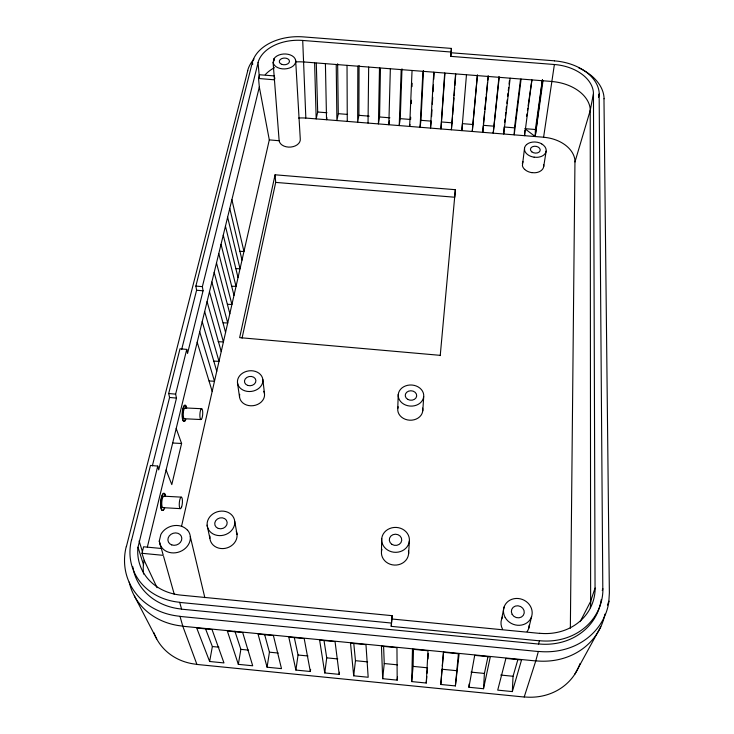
<?xml version="1.0" encoding="UTF-8"?>
<svg xmlns="http://www.w3.org/2000/svg" width="734" height="734" viewBox="0 0 734 734"><rect width="100%" height="100%" fill="white"/><g stroke="black" fill="none" stroke-linecap="round" stroke-linejoin="round"><path stroke-width="1.1" d="M357.843 66.207L357.651 122.229L358.908 115.321L359.054 65.445M368.037 123.064L368.67 67.051M570.355 628.249L574.951 161.948L590.219 110.522L593.457 93.576A39.746 26.534 7 0 0 554.39 64.509L450.759 56.362L451.428 48.416L303.481 36.902A45.095 29.883 -1.8 0 0 252.386 62.307L195.868 286.077L196.584 290.233L181.637 349.558M379.506 67.904L378.423 123.899L379.561 116.981L380.478 68.271M381.451 551.39L381.698 538.49M411.719 681.583L412.471 649.232L428.005 650.755L426.252 683.024L411.719 681.583L413.086 666.38L413.481 649.755M390.35 68.757L388.827 124.743L389.442 120.78M535.398 129.505L535.196 136.542L524.819 128.661L535.398 129.505L542.353 79.868M401.204 69.62L399.232 125.578L400.25 118.642L401.984 68.822M397.745 408.563L398.25 394.351M391.35 623.038L179.72 602.412L181.601 609.174L538.527 644.048L539.398 640.819L391.231 626.359L392.121 615.67L181.307 595.164A54.766 47.453 -19.8 0 1 137.928 547.234M391.231 626.359L392.121 615.67M524.746 130.661L524.553 135.68L531.902 79.905L528.113 105.98M410.691 117.211L410.6 119.477L400.25 118.642M411.279 103.632L411.425 100.237M412.003 86.649L412.15 83.254M412.058 70.473L409.645 126.422L409.921 124.441M512.341 691.584L521.544 659.949L505.909 658.416L497.716 690.125L512.341 691.584L513.038 676.271L517.764 660.004M520.534 79.29L514.525 127.835L514.195 134.845L521.094 79.052M422.931 71.326L420.068 127.257L420.958 120.312L423.49 70.519M428.014 658.967L428.307 653.434M408.618 553.977L409.361 541.105A13.854 12.45 2.4 0 0 389.69 528.535A13.854 12.45 2.4 0 0 387.561 550.005A13.854 12.45 2.4 0 0 409.315 541.105M433.803 72.18L430.5 128.101L431.207 122.138M431.592 116.614L431.996 109.834M432.326 104.173L432.721 97.383M433.06 91.732L433.455 84.942M433.794 79.281L434.189 72.492M469.136 683.996L468.925 687.263L483.522 688.721L484.412 673.436L487.89 657.068M422.793 410.82L423.711 396.635A12.744 10.542 3 0 0 405.526 385.928A12.744 10.542 3 0 0 403.718 404.113A12.744 10.542 3 0 0 423.665 396.635M499.019 76.455L493.23 133.157L499.221 77.327M444.685 73.042L440.932 128.945L444.96 73.345M456.465 670.674L441.987 669.243L440.813 684.473L455.383 685.923L458.383 654.168M483.192 126.321L482.752 132.313L488.294 76.474M455.575 73.895L451.382 129.78L452.502 117.156M452.676 114.899L453.951 97.934M454.117 95.677L454.713 87.759M454.878 85.502L455.731 74.189M455.355 189.693L454.75 197.235L275.709 182.399L275.076 174.793L455.355 189.693L440.226 355.623M466.475 74.749L461.833 130.624L462.466 123.651L472.861 124.486L477.403 74.758M472.861 124.486L472.283 131.469L477.384 75.611M426.252 683.024L426.803 676.509M427.078 673.243L427.537 667.812L413.086 666.38M442.281 665.811L443.446 652.104M440.813 684.473L443.556 652.287L459.117 653.811L455.383 685.923M397.186 680.134L396.956 647.7L381.451 646.177L382.671 678.693L397.186 680.134L397.507 676.886M483.385 124.193L484.614 111.761M484.844 109.504L486.073 97.072M486.303 94.814L487.532 82.391M487.761 80.125L488.211 75.611M382.671 678.693L384.249 663.536L383.616 646.819M451.428 48.416L451.052 52.022L302.711 40.453A39.462 26.14 -1.8 0 0 257.983 62.748M450.759 56.362L451.126 52.765L554.482 60.821M353.696 675.812L350.503 643.14L365.972 644.654L368.174 677.253L353.696 675.812L355.458 660.683L353.825 643.892M504.616 122.477L505.01 119.092M505.405 115.706L505.799 112.311M506.056 110.054L506.451 106.669M506.836 103.283L507.231 99.897M507.625 96.503L508.02 93.117M508.277 90.86L508.671 87.474M509.057 84.089L509.451 80.694M510.148 78.189L503.707 134.001L504.102 126.991L514.525 127.835M339.218 674.372L335.053 641.617L319.62 640.103L324.767 672.94L339.218 674.372L339.493 672.216M542.426 79.896L535.196 136.542L542.995 80.777M324.767 672.94L326.731 657.847L324.079 640.966M310.326 671.5L304.197 638.589L288.792 637.075L295.894 670.069L310.326 671.5L310.62 669.344M524.636 169.38A10.689 7.542 7.1 0 1 522.415 165.636L524.526 148.176A10.845 7.56 7 0 1 526.581 144.616M143.57 574.052A53.481 46.737 -20.9 0 1 143.414 564.749L144.148 560.226L141.992 553.298L143.598 546.784L161.462 548.491M295.894 670.069L298.05 655.012L294.288 637.525M526.636 116.183L526.966 113.917M527.452 110.513L527.783 108.247M554.39 64.454L543.6 137.221L305.839 118.055L302.711 40.453M267.084 667.206L258.038 634.048L273.406 635.561L281.489 668.637L267.084 667.206L269.433 652.177L264.644 634.607M543.692 166.627L546.151 151.167M238.33 664.343L227.347 631.029L242.688 632.534L252.698 665.775L238.33 664.343L240.871 649.351L234.889 631.203M131.56 540.224L150.488 465.411L157.737 466.09L138.02 547.234L143.506 564.74M468.925 687.263L474.696 655.343L490.294 656.884L483.522 688.721M209.63 661.49L196.721 628.02L212.025 629.524L223.971 662.921L209.63 661.49L212.365 646.535L205.548 628.864M598.513 97.237L599.146 94.025L602.807 588.778L602.229 590.475M337.64 63.766L338.282 113.669L336.906 120.559L336.218 64.5M501.588 619.12L504.065 607M326.951 117.752L326.538 119.725L325.41 63.647M242.064 338.126L275.709 182.399M275.076 174.793L239.642 337.64L440.161 355.339M316.29 63.216L317.684 112.008L316.18 118.89L314.611 62.803M181.527 526.379L269.305 139.882L259.322 86.97L258.552 78.465L259.469 74.749L274.204 75.914M274.883 77.914L274.443 79.832L258.552 78.465M176.206 428.509L181.592 443.474L171.793 484.596L166.104 470.017M160.205 545.013L159.269 541.105L160.838 534.499A15.79 13.551 -20.4 0 1 187.491 530.242M273.131 62.463A11.331 7.478 -2.2 0 0 289.37 68.06A11.331 7.478 -2.2 0 0 292.26 55.894A11.331 7.478 -2.2 0 0 274.039 58.647L273.103 62.463L279.149 140.745A10.606 7.404 -2.6 0 0 290.903 147.048A10.606 7.404 -2.6 0 0 300.252 138.607L295.655 60.344M147.332 547.142L259.322 86.97M152.342 465.897L169.572 397.47L168.682 393.516L179.995 348.806L186.757 349.402L175.628 394.14L176.49 398.094L158.709 469.879L157.737 466.09M259.414 77.868L258.056 62.757L202.373 286.645L203.061 290.792L187.546 353.449L186.757 349.402M528.645 628.588L531.627 616.588M126.376 546.656L247.771 70.565M535.756 660.939L538.325 651.526L180.023 616.422L182.803 626.249L196.923 664.444L524.195 697.025L535.756 660.939L182.803 626.249M580.172 621.643L590.631 601.421L595.054 588.035L593.457 93.576M607.44 605.128L608.862 601.164L609.367 592.907L603.972 98.76M574.768 674.262L600.779 626.726M239.623 251.34L243.963 251.487L231.889 199.685M235.651 268.616L240.036 268.772L227.623 217.218M231.595 286.214L236.036 286.379L223.255 235.174M227.439 304.298L231.926 304.472L218.778 253.569M223.182 322.804L227.723 322.988L214.19 272.424M218.163 341.705L223.42 341.925L209.484 291.747M213.686 361.11L219.007 361.348L204.667 311.565M209.107 380.992L214.493 381.23L199.721 331.896M534.15 157.186L537.004 157.324A10.918 7.624 7 0 0 544.133 154.727A10.817 7.551 7 0 0 541.72 143.965M531.847 172.637L534.664 172.765A10.771 7.597 7.1 0 0 539.765 171.49A10.671 7.523 7.1 0 0 543.619 164.645M185.142 407.93L201.722 408.728A5.441 1.395 -86.4 0 1 202.29 417.16A5.441 1.395 -86.4 0 1 199.914 416.517A5.441 1.395 -86.4 0 1 201.722 408.719M184.307 418.738L200.905 419.545M172.563 443.006L181.592 443.474M163.875 496.175L181.289 497.138M162.976 507.653L180.417 508.644M303.83 61.95L551.766 81.465M317.684 112.008L326.951 112.752M338.282 113.669L347.558 114.412M358.908 115.321L369.23 116.155M379.561 116.981L389.901 117.816M420.958 120.312L431.326 121.147M441.703 121.982L452.08 122.817M483.266 125.321L493.679 126.156M195.868 286.077L202.373 286.645M196.584 290.233L203.061 290.792M269.305 139.882L279.149 140.745M168.682 393.516L175.628 394.14M169.572 397.47L176.49 398.094M141.992 553.298L163.278 555.344L159.269 541.105M391.993 619.01L539.591 633.378M212.365 646.535L218.934 647.186M240.871 649.351L248.56 650.113M269.433 652.177L278.232 653.049M298.05 655.012L307.977 655.985M326.731 657.847L337.778 658.939M355.458 660.683L367.633 661.885M384.249 663.536L397.553 664.848M471.026 672.115L484.412 673.436M500.744 675.051L513.038 676.271M134.377 595.962L156.709 638.929M144.148 560.226L157.076 587.714M139.111 540.949L142.414 551.61M197.198 342.255L212.19 391.378M202.208 321.666L216.759 371.23M207.089 301.601L221.228 351.577M163.59 556.427L174.297 594.402M211.851 282.03L225.586 332.392M216.493 262.937L229.834 313.675M221.026 244.321L233.99 295.371M225.448 226.145L238.036 277.562M190.29 536.6L204.841 597.659M229.77 208.401L242.009 260.084M207.089 525.177L209.869 538.251M234.742 521.379A13.983 12.12 -16.1 0 1 215.053 534.829A13.983 12.12 -16.1 0 1 213.025 513.855A13.983 12.12 -16.1 0 1 234.742 521.379L237.073 534.49M237.449 382.643L239.523 396.984M262.836 379.496A12.772 10.349 -8.1 0 1 244.917 390.846A12.772 10.349 -8.1 0 1 242.743 373.055A12.772 10.349 -8.1 0 1 262.836 379.496L264.534 393.846M252.487 62.317L252.689 64.491M274.011 58.637L274.177 60.812M524.526 148.176L524.581 150.167A10.845 7.56 7 0 0 528.884 155.424A10.918 7.624 7 0 0 534.187 157.186M347.026 65.354L347.274 121.394M590.219 110.522L590.631 601.421M196.941 664.334A57.078 50.985 -24.5 0 1 153.938 632.772M580.007 663.6A57.298 52.463 27.3 0 1 524.204 696.905M604.917 614.119A69.088 61.959 23.1 0 1 535.756 660.829M182.83 626.111A68.712 60.05 -20.9 0 1 129.239 582.126M543.6 137.267A32.085 22.515 7.4 0 1 575.025 161.957M298.674 118.055A31.782 22.213 -2.1 0 1 305.83 118.091M265.24 74.684A38.792 26.112 -1.9 0 1 274.443 67.684M295.866 61.904A38.792 26.112 -1.9 0 1 303.821 61.995M551.766 81.52A39.177 26.479 7.1 0 1 590.301 110.531M590.742 601.43A53.674 48.132 23 0 1 590.255 607.789M179.747 602.284A62.546 54.188 -19.8 0 1 131.441 540.215M554.482 60.885A45.425 30.323 7 0 1 599.238 94.035M181.619 609.055A61.95 53.857 -20.2 0 1 133.368 569.768M133.166 568.767A61.95 53.857 -20.2 0 1 132.808 566.767M601.256 599.522A62.234 55.536 22.3 0 1 538.527 643.929M602.935 588.787A62.537 55.711 22.1 0 1 539.398 640.699M595.164 588.044A54.711 48.738 22 0 1 539.591 633.268M531.884 172.637A10.771 7.597 7.1 0 1 524.682 169.38M522.369 163.627A10.689 7.542 7.1 0 1 523.048 161.755M502.561 629.249A14.304 13.065 23.8 0 1 502.551 617.074M529.196 625.212A14.304 13.065 23.8 0 1 527.104 631.635M180.05 616.285A69.693 60.601 -20.3 0 1 126.23 546.646M608.972 601.192A70.088 62.546 22.3 0 1 538.325 651.407M578.704 67.822A50.921 34.113 7 0 1 604.082 98.769M247.661 70.556A50.38 33.599 -1.9 0 1 254.019 59.059M526.636 144.543A10.918 7.624 7 0 1 541.729 143.855M408.434 550.775A13.607 12.322 2.5 0 1 394.305 565.07A13.607 12.322 2.5 0 1 381.937 549.298M236.275 531.48A13.744 11.992 -16.8 0 1 225.136 548.362A13.744 11.992 -16.8 0 1 209.933 536.15M263.763 391.286A12.57 10.267 -8.4 0 1 253.202 405.682A12.57 10.267 -8.4 0 1 239.697 394.305M422.601 408.104A12.542 10.46 3 0 1 409.7 420.197A12.542 10.46 3 0 1 398.177 406.783M164.655 507.956A8.652 2.413 -85.1 0 1 161.214 508.056A8.652 2.413 -85.1 0 1 162.177 495.826A8.652 2.413 -85.1 0 1 165.609 495.835M163.407 507.451A5.771 1.606 -85.1 0 1 161.801 501.946A5.771 1.606 -85.1 0 1 164.278 496.358M185.482 419.408A8.147 2.202 -86.4 0 1 182.408 418.683A8.147 2.202 -86.4 0 1 183.298 407.187A8.147 2.202 -86.4 0 1 186.363 408.003M185.812 419.417A8.147 2.193 -86.4 0 1 182.738 418.701A8.147 2.193 -86.4 0 1 183.628 407.196A8.147 2.193 -86.4 0 1 186.693 408.012M184.702 418.646A5.432 1.468 -86.4 0 1 183.28 412.976A5.432 1.468 -86.4 0 1 185.5 408.205M163.7 509.313A8.652 2.413 -85.1 0 1 160.682 506.9A8.652 2.413 -85.1 0 1 162.021 495.303A8.652 2.413 -85.1 0 1 165.26 495.817M187.61 530.159A15.726 13.506 -20.4 0 1 181.968 550.72A15.726 13.506 -20.4 0 1 160.315 544.967M531.801 151.828A4.899 3.413 7 0 0 540.013 150.938A4.899 3.413 7 0 0 534.178 146.277A4.899 3.413 7 0 0 531.801 151.828M505.185 617.468A14.561 13.23 22.7 0 0 530.067 619.67A14.561 13.23 22.7 0 0 518.204 598.504A14.561 13.23 22.7 0 0 505.185 617.468M512.121 614.303A6.551 5.955 22.7 0 0 523.314 615.331A6.551 5.955 22.7 0 0 518.011 605.789A6.551 5.955 22.7 0 0 512.121 614.303M391.919 544.362A6.23 5.606 2.4 0 0 401.727 540.38A6.23 5.606 2.4 0 0 392.919 534.701A6.23 5.606 2.4 0 0 391.919 544.362M218.282 528.443A6.294 5.45 -16.1 0 0 227.164 522.415A6.294 5.45 -16.1 0 0 217.402 519.002A6.294 5.45 -16.1 0 0 218.282 528.443M247.798 385.442A5.753 4.661 -8.1 0 0 255.882 380.359A5.753 4.661 -8.1 0 0 246.853 377.432A5.753 4.661 -8.1 0 0 247.798 385.442M407.691 399.342A5.734 4.743 3 0 0 416.683 396.002A5.734 4.743 3 0 0 408.535 391.167A5.734 4.743 3 0 0 407.691 399.342M181.619 506.955A5.78 1.532 -85.2 0 0 181.674 497.322A5.78 1.532 -85.2 0 0 179.243 504.386A5.78 1.532 -85.2 0 0 181.619 506.955M281.792 64.363A5.092 3.358 -2.2 0 0 289.48 61.344A5.092 3.358 -2.2 0 0 281.893 58.536A5.092 3.358 -2.2 0 0 281.792 64.363M171.728 544.903A7.074 6.074 -20.4 0 0 181.803 538.132A7.074 6.074 -20.4 0 0 171.022 534.297A7.074 6.074 -20.4 0 0 171.728 544.903"/></g></svg>
